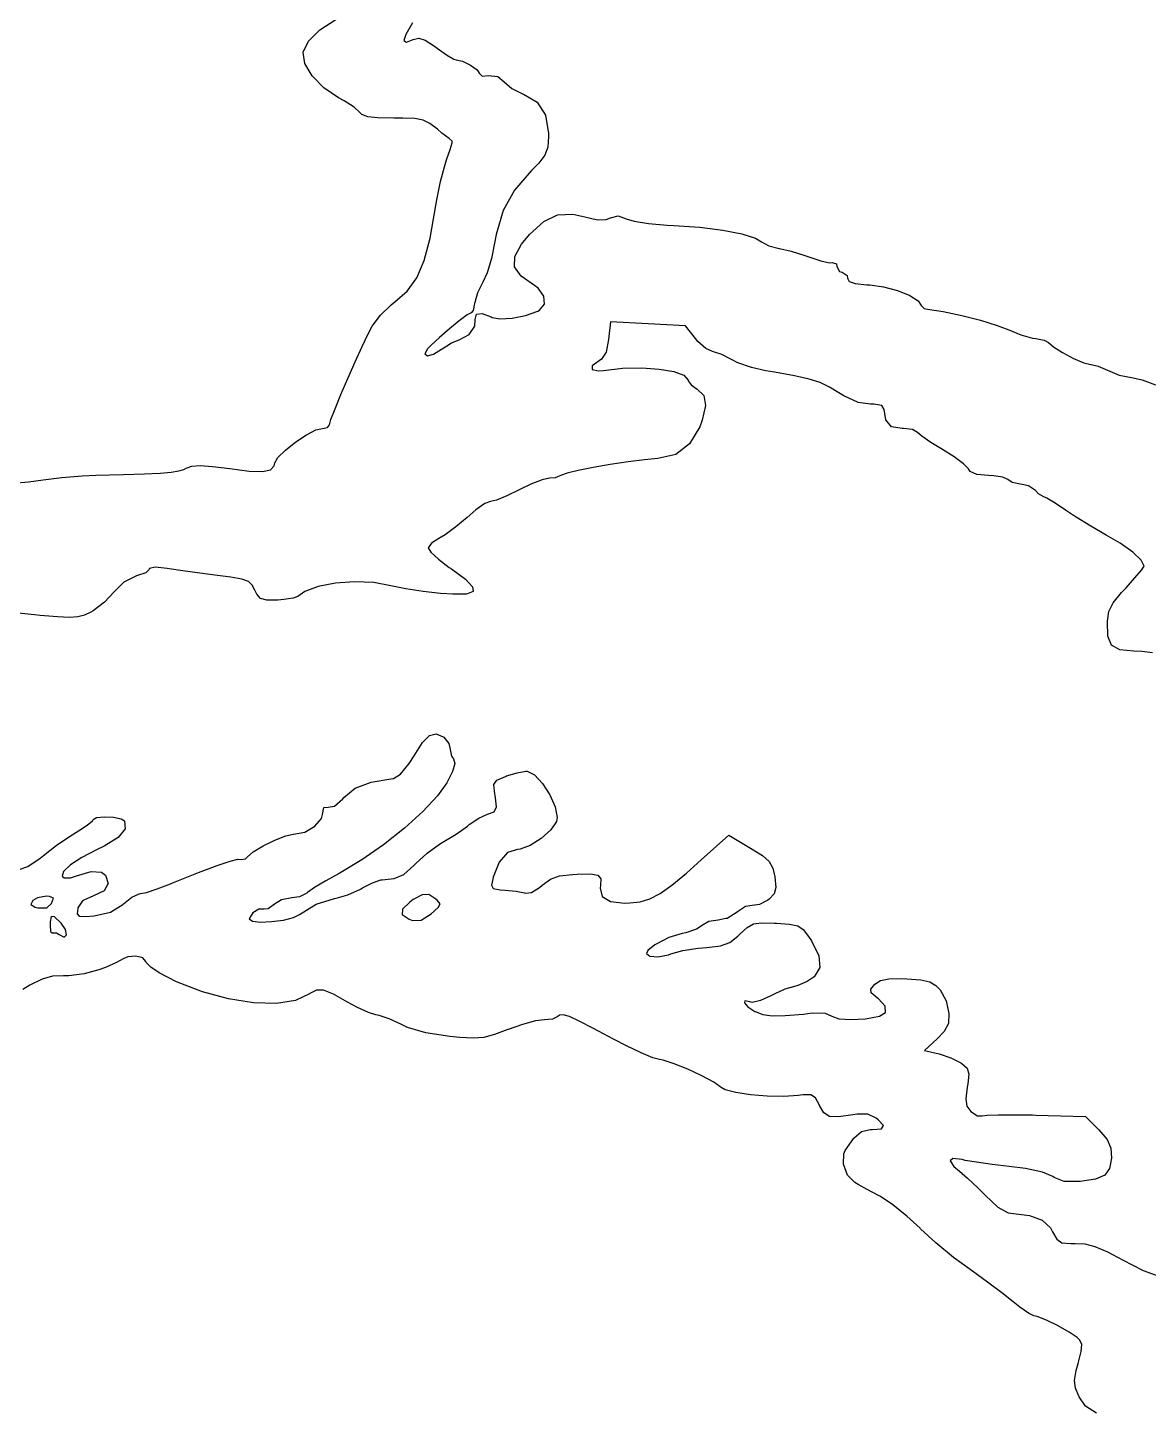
# Model space of a CAD drawing. Extents: x 1.01 to 6.21, y -5.65 to -1.16.
# Drawn here: x 1.07165 to 1.10154, y -4.85622 to -4.8193 of the extents above; entities that cross this region are included whole.
import ezdxf

# ---------------------------------------------------------------- set-up
doc = ezdxf.new("R2010")
doc.units = 0
doc.header["$MEASUREMENT"] = 0
doc.layers.add('BLACK', color=7, linetype='CONTINUOUS')

msp = doc.modelspace()

# ---------------------------------------------------------------- linework, layer by layer
at = {"layer": 'BLACK', "linetype": 'CONTINUOUS'}
for p, q in [((1.079435, -4.819362), (1.079864, -4.819087)), ((1.079133, -4.819661), (1.079435, -4.819362)), ((1.081735, -4.819484), (1.081683, -4.819648)), ((1.081907, -4.819177), (1.081735, -4.819484)), ((1.078992, -4.819953), (1.079133, -4.819661)), ((1.081683, -4.819648), (1.081751, -4.819686)), ((1.081751, -4.819686), (1.081927, -4.819622)), ((1.081927, -4.819622), (1.082082, -4.819581)), ((1.082082, -4.819581), (1.082253, -4.819632)), ((1.082253, -4.819632), (1.082497, -4.819794)), ((1.082497, -4.819794), (1.08257, -4.819849)), ((1.08257, -4.819849), (1.082822, -4.82003)), ((1.07899, -4.819964), (1.078992, -4.819953)), ((1.079037, -4.820259), (1.07899, -4.819964)), ((1.082822, -4.82003), (1.083013, -4.820143)), ((1.083013, -4.820143), (1.083078, -4.820164)), ((1.083078, -4.820164), (1.083247, -4.820195)), ((1.083247, -4.820195), (1.083459, -4.820299)), ((1.079234, -4.820587), (1.079037, -4.820259)), ((1.079546, -4.820905), (1.079234, -4.820587)), ((1.083459, -4.820299), (1.083633, -4.820427)), ((1.083633, -4.820427), (1.08369, -4.820519)), ((1.08369, -4.820519), (1.083768, -4.820593)), ((1.083768, -4.820593), (1.083936, -4.820583)), ((1.083936, -4.820583), (1.084189, -4.820603)), ((1.084189, -4.820603), (1.084353, -4.820747)), ((1.079941, -4.821171), (1.079546, -4.820905)), ((1.084353, -4.820747), (1.08456, -4.820923)), ((1.08456, -4.820923), (1.084845, -4.821067)), ((1.080091, -4.821255), (1.079941, -4.821171)), ((1.080351, -4.821427), (1.080091, -4.821255)), ((1.084845, -4.821067), (1.084876, -4.821078)), ((1.084876, -4.821078), (1.08524, -4.821289)), ((1.08524, -4.821289), (1.085461, -4.821638)), ((1.080504, -4.821563), (1.080351, -4.821427)), ((1.080559, -4.821617), (1.080504, -4.821563)), ((1.080715, -4.821678), (1.080559, -4.821617)), ((1.080985, -4.821708), (1.080715, -4.821678)), ((1.081413, -4.821715), (1.080985, -4.821708)), ((1.085461, -4.821638), (1.08554, -4.822128)), ((1.081649, -4.821715), (1.081413, -4.821715)), ((1.081975, -4.821727), (1.081649, -4.821715)), ((1.082196, -4.821771), (1.081975, -4.821727)), ((1.082376, -4.821861), (1.082196, -4.821771)), ((1.082576, -4.822013), (1.082376, -4.821861)), ((1.082697, -4.822113), (1.082576, -4.822013)), ((1.082885, -4.822264), (1.082697, -4.822113)), ((1.082969, -4.82233), (1.082885, -4.822264)), ((1.082913, -4.822552), (1.082966, -4.822371)), ((1.082966, -4.822371), (1.082969, -4.82233)), ((1.085539, -4.822209), (1.085518, -4.822493)), ((1.08554, -4.822128), (1.085539, -4.822209)), ((1.082819, -4.822827), (1.082913, -4.822552)), ((1.085444, -4.822704), (1.085281, -4.822918)), ((1.085518, -4.822493), (1.085444, -4.822704)), ((1.082662, -4.823411), (1.082761, -4.823012)), ((1.082761, -4.823012), (1.082819, -4.822827)), ((1.085088, -4.823114), (1.084633, -4.823634)), ((1.085281, -4.822918), (1.085088, -4.823114)), ((1.082561, -4.823898), (1.082662, -4.823411)), ((1.082473, -4.824403), (1.082561, -4.823898)), ((1.084633, -4.823634), (1.08433, -4.82418)), ((1.08433, -4.82418), (1.084142, -4.824822)), ((1.085783, -4.824297), (1.086191, -4.82428)), ((1.086191, -4.82428), (1.086504, -4.824347)), ((1.08238, -4.824922), (1.082473, -4.824403)), ((1.085036, -4.824823), (1.085415, -4.824473)), ((1.085415, -4.824473), (1.085783, -4.824297)), ((1.086504, -4.824347), (1.086848, -4.824426)), ((1.086848, -4.824426), (1.087075, -4.824423)), ((1.087075, -4.824423), (1.08719, -4.824378)), ((1.08719, -4.824378), (1.087399, -4.82432)), ((1.087399, -4.82432), (1.087611, -4.824401)), ((1.087611, -4.824401), (1.087827, -4.824469)), ((1.087827, -4.824469), (1.088205, -4.824527)), ((1.088205, -4.824527), (1.088705, -4.824569)), ((1.088705, -4.824569), (1.088885, -4.824578)), ((1.088885, -4.824578), (1.089575, -4.824626)), ((1.089575, -4.824626), (1.090189, -4.824704)), ((1.082225, -4.825518), (1.08238, -4.824922)), ((1.084142, -4.824822), (1.084101, -4.825054)), ((1.084823, -4.825079), (1.085036, -4.824823)), ((1.090189, -4.824704), (1.090696, -4.824804)), ((1.090696, -4.824804), (1.09106, -4.824921)), ((1.09106, -4.824921), (1.091222, -4.825017)), ((1.091222, -4.825017), (1.091415, -4.825121)), ((1.084101, -4.825054), (1.084016, -4.825465)), ((1.08464, -4.825408), (1.084823, -4.825079)), ((1.091415, -4.825121), (1.09169, -4.825194)), ((1.09169, -4.825194), (1.091705, -4.825196)), ((1.091705, -4.825196), (1.092012, -4.825265)), ((1.092012, -4.825265), (1.092378, -4.82538)), ((1.092378, -4.82538), (1.092508, -4.825429)), ((1.082028, -4.825975), (1.082225, -4.825518)), ((1.084016, -4.825465), (1.083901, -4.825843)), ((1.084634, -4.825683), (1.08464, -4.825408)), ((1.084807, -4.825932), (1.084634, -4.825683)), ((1.092508, -4.825429), (1.092803, -4.825528)), ((1.092803, -4.825528), (1.093035, -4.825573)), ((1.093035, -4.825573), (1.093105, -4.825568)), ((1.093105, -4.825568), (1.09322, -4.825604)), ((1.09322, -4.825604), (1.093233, -4.825671)), ((1.093233, -4.825671), (1.093306, -4.825805)), ((1.081771, -4.826331), (1.082028, -4.825975)), ((1.083786, -4.826095), (1.083645, -4.826377)), ((1.083901, -4.825843), (1.083786, -4.826095)), ((1.085164, -4.826183), (1.084807, -4.825932)), ((1.093306, -4.825805), (1.093375, -4.825825)), ((1.093375, -4.825825), (1.093504, -4.825912)), ((1.093504, -4.825912), (1.093517, -4.825983)), ((1.093517, -4.825983), (1.093559, -4.826072)), ((1.093559, -4.826072), (1.093719, -4.826127)), ((1.093719, -4.826127), (1.094034, -4.82616)), ((1.081439, -4.826621), (1.081771, -4.826331)), ((1.083645, -4.826377), (1.08357, -4.826639)), ((1.085264, -4.826256), (1.085164, -4.826183)), ((1.085416, -4.826467), (1.085264, -4.826256)), ((1.085431, -4.826684), (1.085416, -4.826467)), ((1.094034, -4.82616), (1.094113, -4.826164)), ((1.094113, -4.826164), (1.094479, -4.826215)), ((1.094479, -4.826215), (1.09485, -4.826316)), ((1.09485, -4.826316), (1.095175, -4.826448)), ((1.095175, -4.826448), (1.095402, -4.82659)), ((1.081053, -4.826977), (1.081344, -4.826695)), ((1.081344, -4.826695), (1.081439, -4.826621)), ((1.083531, -4.826851), (1.083478, -4.826909)), ((1.083568, -4.826666), (1.083531, -4.826851)), ((1.08357, -4.826639), (1.083568, -4.826666)), ((1.084927, -4.826981), (1.08525, -4.826867)), ((1.08525, -4.826867), (1.085297, -4.826843)), ((1.085297, -4.826843), (1.085431, -4.826684)), ((1.095402, -4.82659), (1.095482, -4.826717)), ((1.095482, -4.826717), (1.095561, -4.826791)), ((1.095561, -4.826791), (1.095652, -4.826812)), ((1.095652, -4.826812), (1.096069, -4.826876)), ((1.096069, -4.826876), (1.096564, -4.826982)), ((1.080835, -4.827267), (1.081053, -4.826977)), ((1.083156, -4.827123), (1.082895, -4.827336)), ((1.083367, -4.826968), (1.083156, -4.827123)), ((1.083478, -4.826909), (1.083367, -4.826968)), ((1.083576, -4.827271), (1.083585, -4.82709)), ((1.083585, -4.82709), (1.083615, -4.826951)), ((1.083615, -4.826951), (1.083771, -4.826925)), ((1.083771, -4.826925), (1.084012, -4.827017)), ((1.084012, -4.827017), (1.084038, -4.827032)), ((1.084038, -4.827032), (1.084248, -4.827075)), ((1.084248, -4.827075), (1.084569, -4.827054)), ((1.084569, -4.827054), (1.084927, -4.826981)), ((1.087197, -4.827154), (1.087142, -4.827626)), ((1.088196, -4.827206), (1.087197, -4.827154)), ((1.089195, -4.827258), (1.088196, -4.827206)), ((1.096564, -4.826982), (1.097066, -4.82711)), ((1.097066, -4.82711), (1.097507, -4.827245)), ((1.097507, -4.827245), (1.097815, -4.827366)), ((1.080568, -4.827805), (1.080729, -4.827469)), ((1.080729, -4.827469), (1.080835, -4.827267)), ((1.082629, -4.827567), (1.082407, -4.827775)), ((1.082895, -4.827336), (1.082629, -4.827567)), ((1.083153, -4.827631), (1.083424, -4.827491)), ((1.083424, -4.827491), (1.083576, -4.827271)), ((1.08946, -4.827598), (1.089195, -4.827258)), ((1.089526, -4.827676), (1.08946, -4.827598)), ((1.097815, -4.827366), (1.098141, -4.8275)), ((1.098141, -4.8275), (1.098446, -4.827585)), ((1.098446, -4.827585), (1.098542, -4.827598)), ((1.098542, -4.827598), (1.098765, -4.827638)), ((1.08038, -4.828217), (1.080568, -4.827805)), ((1.082314, -4.827874), (1.082242, -4.828009)), ((1.082407, -4.827775), (1.082314, -4.827874)), ((1.082469, -4.828014), (1.082686, -4.827883)), ((1.082686, -4.827883), (1.0827, -4.827872)), ((1.0827, -4.827872), (1.08295, -4.827715)), ((1.08295, -4.827715), (1.083153, -4.827631)), ((1.087074, -4.827962), (1.086957, -4.828147)), ((1.087142, -4.827626), (1.087074, -4.827962)), ((1.089737, -4.827866), (1.089526, -4.827676)), ((1.089914, -4.827947), (1.089737, -4.827866)), ((1.089939, -4.82795), (1.089914, -4.827947)), ((1.090163, -4.828022), (1.089939, -4.82795)), ((1.098765, -4.827638), (1.098877, -4.827704)), ((1.098877, -4.827704), (1.099006, -4.82782)), ((1.099006, -4.82782), (1.099253, -4.827973)), ((1.099253, -4.827973), (1.099547, -4.828126)), ((1.080185, -4.82866), (1.08038, -4.828217)), ((1.082242, -4.828009), (1.082307, -4.828056)), ((1.082307, -4.828056), (1.082469, -4.828014)), ((1.086887, -4.828192), (1.086702, -4.828321)), ((1.086702, -4.828321), (1.086702, -4.828422)), ((1.086957, -4.828147), (1.086887, -4.828192)), ((1.090425, -4.82816), (1.090163, -4.828022)), ((1.090594, -4.828246), (1.090425, -4.82816)), ((1.090952, -4.82837), (1.090594, -4.828246)), ((1.099547, -4.828126), (1.099821, -4.828244)), ((1.099821, -4.828244), (1.100004, -4.828291)), ((1.100004, -4.828291), (1.100013, -4.828291)), ((1.100013, -4.828291), (1.100206, -4.82833)), ((1.100206, -4.82833), (1.100451, -4.828443)), ((1.08, -4.829093), (1.080185, -4.82866)), ((1.086702, -4.828422), (1.086871, -4.82846)), ((1.086871, -4.82846), (1.087004, -4.828447)), ((1.087004, -4.828447), (1.087517, -4.82839)), ((1.087517, -4.82839), (1.088025, -4.828379)), ((1.088025, -4.828379), (1.088492, -4.82841)), ((1.088492, -4.82841), (1.088879, -4.828477)), ((1.088879, -4.828477), (1.08915, -4.828577)), ((1.08915, -4.828577), (1.089266, -4.828704)), ((1.089266, -4.828704), (1.089268, -4.828728)), ((1.091339, -4.828458), (1.090952, -4.82837)), ((1.091572, -4.828496), (1.091339, -4.828458)), ((1.092099, -4.828589), (1.091572, -4.828496)), ((1.092489, -4.828677), (1.092099, -4.828589)), ((1.092787, -4.828773), (1.092489, -4.828677)), ((1.100451, -4.828443), (1.100455, -4.828445)), ((1.100455, -4.828445), (1.100764, -4.828571)), ((1.100764, -4.828571), (1.101089, -4.828633)), ((1.101089, -4.828633), (1.10138, -4.828695)), ((1.10138, -4.828695), (1.101733, -4.828832)), ((1.079844, -4.829473), (1.08, -4.829093)), ((1.089268, -4.828728), (1.089343, -4.828836)), ((1.089343, -4.828836), (1.089507, -4.828945)), ((1.089507, -4.828945), (1.089687, -4.829117)), ((1.093038, -4.828891), (1.092787, -4.828773)), ((1.093288, -4.829043), (1.093038, -4.828891)), ((1.09342, -4.829127), (1.093288, -4.829043)), ((1.089731, -4.829387), (1.089639, -4.829777)), ((1.089687, -4.829117), (1.089731, -4.829387)), ((1.093796, -4.829305), (1.09342, -4.829127)), ((1.094132, -4.829352), (1.093796, -4.829305)), ((1.094221, -4.82935), (1.094132, -4.829352)), ((1.094431, -4.829385), (1.094221, -4.82935)), ((1.094495, -4.829489), (1.094431, -4.829385)), ((1.079693, -4.829902), (1.079736, -4.829757)), ((1.079736, -4.829757), (1.079844, -4.829473)), ((1.089639, -4.829777), (1.089573, -4.82995)), ((1.094536, -4.829769), (1.094495, -4.829489)), ((1.094689, -4.829951), (1.094536, -4.829769)), ((1.0788, -4.830356), (1.079087, -4.830165)), ((1.079087, -4.830165), (1.079333, -4.830035)), ((1.079333, -4.830035), (1.079463, -4.830003)), ((1.079463, -4.830003), (1.07964, -4.82997)), ((1.07964, -4.82997), (1.079693, -4.829902)), ((1.089573, -4.82995), (1.089303, -4.830405)), ((1.094977, -4.829998), (1.094689, -4.829951)), ((1.095007, -4.829998), (1.094977, -4.829998)), ((1.09525, -4.830027), (1.095007, -4.829998)), ((1.095384, -4.8301), (1.09525, -4.830027)), ((1.095384, -4.830101), (1.095384, -4.8301)), ((1.0955, -4.830205), (1.095384, -4.830101)), ((1.078322, -4.830768), (1.078527, -4.830571)), ((1.078527, -4.830571), (1.0788, -4.830356)), ((1.089303, -4.830405), (1.088932, -4.830687)), ((1.095739, -4.830369), (1.0955, -4.830205)), ((1.096051, -4.830557), (1.095739, -4.830369)), ((1.096362, -4.830752), (1.096051, -4.830557)), ((1.078224, -4.830989), (1.078239, -4.830909)), ((1.078239, -4.830909), (1.078322, -4.830768)), ((1.08766, -4.830888), (1.087187, -4.830959)), ((1.088099, -4.830832), (1.08766, -4.830888)), ((1.088458, -4.8308), (1.088099, -4.830832)), ((1.088932, -4.830687), (1.088458, -4.8308)), ((1.096612, -4.83094), (1.096362, -4.830752)), ((1.096739, -4.831076), (1.096612, -4.83094)), ((1.072059, -4.83137), (1.072555, -4.831308)), ((1.072555, -4.831308), (1.073103, -4.831262)), ((1.073103, -4.831262), (1.073467, -4.831245)), ((1.073467, -4.831245), (1.074202, -4.831227)), ((1.074202, -4.831227), (1.074763, -4.831209)), ((1.074763, -4.831209), (1.075177, -4.831188)), ((1.075177, -4.831188), (1.075472, -4.831163)), ((1.075472, -4.831163), (1.075674, -4.831131)), ((1.075674, -4.831131), (1.07581, -4.831091)), ((1.07581, -4.831091), (1.075877, -4.831058)), ((1.075877, -4.831058), (1.076028, -4.831001)), ((1.076028, -4.831001), (1.076248, -4.830984)), ((1.076248, -4.830984), (1.076578, -4.831008)), ((1.076578, -4.831008), (1.077034, -4.831068)), ((1.077034, -4.831068), (1.077556, -4.831133)), ((1.077556, -4.831133), (1.077911, -4.831143)), ((1.077911, -4.831143), (1.078124, -4.831096)), ((1.078124, -4.831096), (1.078224, -4.830989)), ((1.085889, -4.831243), (1.085713, -4.831314)), ((1.08589, -4.831243), (1.085889, -4.831243)), ((1.086033, -4.831188), (1.08589, -4.831243)), ((1.086328, -4.831117), (1.086033, -4.831188)), ((1.086728, -4.831038), (1.086328, -4.831117)), ((1.087187, -4.830959), (1.086728, -4.831038)), ((1.096788, -4.831145), (1.096739, -4.831076)), ((1.096961, -4.831228), (1.096788, -4.831145)), ((1.097278, -4.831252), (1.096961, -4.831228)), ((1.097409, -4.831256), (1.097278, -4.831252)), ((1.097662, -4.831295), (1.097409, -4.831256)), ((1.097789, -4.83136), (1.097662, -4.831295)), ((1.071267, -4.831455), (1.07167, -4.831421)), ((1.07167, -4.831421), (1.072059, -4.83137)), ((1.084753, -4.831632), (1.084425, -4.831793)), ((1.085069, -4.831479), (1.084753, -4.831632)), ((1.085372, -4.831364), (1.085069, -4.831479)), ((1.085569, -4.831324), (1.085372, -4.831364)), ((1.085713, -4.831314), (1.085569, -4.831324)), ((1.097904, -4.831436), (1.097789, -4.83136)), ((1.09813, -4.831482), (1.097904, -4.831436)), ((1.098346, -4.831531), (1.09813, -4.831482)), ((1.098527, -4.831653), (1.098346, -4.831531)), ((1.098606, -4.831738), (1.098527, -4.831653)), ((1.083841, -4.832002), (1.083603, -4.832167)), ((1.083994, -4.831943), (1.083841, -4.832002)), ((1.08415, -4.831905), (1.083994, -4.831943)), ((1.084425, -4.831793), (1.08415, -4.831905)), ((1.098736, -4.831814), (1.098606, -4.831738)), ((1.098833, -4.831855), (1.098736, -4.831814)), ((1.099052, -4.831986), (1.098833, -4.831855)), ((1.099331, -4.832175), (1.099052, -4.831986)), ((1.083365, -4.832368), (1.083068, -4.832622)), ((1.083603, -4.832167), (1.083365, -4.832368)), ((1.099572, -4.832338), (1.099331, -4.832175)), ((1.100005, -4.832607), (1.099572, -4.832338)), ((1.083068, -4.832622), (1.082782, -4.832833)), ((1.100418, -4.832842), (1.100005, -4.832607)), ((1.082414, -4.833059), (1.082328, -4.833184)), ((1.082614, -4.832932), (1.082414, -4.833059)), ((1.082782, -4.832833), (1.082614, -4.832932)), ((1.100789, -4.833058), (1.100418, -4.832842)), ((1.101123, -4.833298), (1.100789, -4.833058)), ((1.082328, -4.833184), (1.082328, -4.833185)), ((1.082328, -4.833185), (1.082403, -4.833297)), ((1.082403, -4.833297), (1.082605, -4.833481)), ((1.082605, -4.833481), (1.082893, -4.833702)), ((1.101348, -4.83351), (1.101123, -4.833298)), ((1.101426, -4.833667), (1.101348, -4.83351)), ((1.074794, -4.833846), (1.074579, -4.833923)), ((1.074885, -4.833756), (1.074794, -4.833846)), ((1.074895, -4.833732), (1.074885, -4.833756)), ((1.075046, -4.833697), (1.074895, -4.833732)), ((1.075362, -4.83373), (1.075046, -4.833697)), ((1.075423, -4.83374), (1.075362, -4.83373)), ((1.075783, -4.833794), (1.075423, -4.83374)), ((1.076239, -4.833858), (1.075783, -4.833794)), ((1.076706, -4.833919), (1.076239, -4.833858)), ((1.082893, -4.833702), (1.082947, -4.83374)), ((1.082947, -4.83374), (1.083321, -4.83402)), ((1.101184, -4.833983), (1.101356, -4.833776)), ((1.101356, -4.833776), (1.101426, -4.833668)), ((1.101426, -4.833668), (1.101426, -4.833667)), ((1.074207, -4.834094), (1.073952, -4.834353)), ((1.074551, -4.833929), (1.074207, -4.834094)), ((1.074579, -4.833923), (1.074551, -4.833929)), ((1.077069, -4.833967), (1.076706, -4.833919)), ((1.077359, -4.834019), (1.077069, -4.833967)), ((1.077532, -4.834083), (1.077359, -4.834019)), ((1.077634, -4.834175), (1.077532, -4.834083)), ((1.077708, -4.834314), (1.077634, -4.834175)), ((1.079395, -4.834212), (1.079035, -4.834343)), ((1.079857, -4.834125), (1.079395, -4.834212)), ((1.080368, -4.834088), (1.079857, -4.834125)), ((1.080878, -4.834108), (1.080368, -4.834088)), ((1.081333, -4.834191), (1.080878, -4.834108)), ((1.081374, -4.834203), (1.081333, -4.834191)), ((1.081735, -4.834278), (1.081374, -4.834203)), ((1.083321, -4.83402), (1.083515, -4.834221)), ((1.083515, -4.834221), (1.083526, -4.83435)), ((1.100827, -4.834371), (1.100945, -4.834244)), ((1.100945, -4.834244), (1.101184, -4.833983)), ((1.073693, -4.834629), (1.073394, -4.834861)), ((1.073952, -4.834353), (1.073693, -4.834629)), ((1.077757, -4.834414), (1.077708, -4.834314)), ((1.077858, -4.834536), (1.077757, -4.834414)), ((1.078023, -4.834579), (1.077858, -4.834536)), ((1.078318, -4.834573), (1.078023, -4.834579)), ((1.078476, -4.83456), (1.078318, -4.834573)), ((1.078729, -4.834523), (1.078476, -4.83456)), ((1.078853, -4.83448), (1.078729, -4.834523)), ((1.079035, -4.834343), (1.078853, -4.83448)), ((1.082192, -4.834348), (1.081735, -4.834278)), ((1.082659, -4.834399), (1.082192, -4.834348)), ((1.082985, -4.834421), (1.082659, -4.834399)), ((1.08335, -4.834414), (1.082985, -4.834421)), ((1.083526, -4.83435), (1.08335, -4.834414)), ((1.100604, -4.834649), (1.100827, -4.834371)), ((1.071826, -4.834968), (1.071227, -4.834907)), ((1.071977, -4.834983), (1.071826, -4.834968)), ((1.07244, -4.835025), (1.071977, -4.834983)), ((1.073162, -4.834979), (1.072987, -4.835025)), ((1.073331, -4.834898), (1.073162, -4.834979)), ((1.073394, -4.834861), (1.073331, -4.834898)), ((1.100448, -4.835134), (1.100489, -4.834883)), ((1.100489, -4.834883), (1.100604, -4.834649)), ((1.072761, -4.83504), (1.07244, -4.835025)), ((1.072987, -4.835025), (1.072761, -4.83504)), ((1.100447, -4.835146), (1.100448, -4.835134)), ((1.100458, -4.835542), (1.100447, -4.835146)), ((1.100559, -4.835782), (1.100458, -4.835542)), ((1.100782, -4.835901), (1.100559, -4.835782)), ((1.101157, -4.835935), (1.100782, -4.835901)), ((1.101365, -4.835944), (1.101157, -4.835935)), ((1.101654, -4.835983), (1.101365, -4.835944)), ((1.08218, -4.838376), (1.082366, -4.838186)), ((1.082366, -4.838186), (1.08254, -4.838141)), ((1.08254, -4.838141), (1.082733, -4.838223)), ((1.082733, -4.838223), (1.082743, -4.83823)), ((1.082743, -4.83823), (1.08288, -4.838402)), ((1.081951, -4.838732), (1.08218, -4.838376)), ((1.08288, -4.838402), (1.082903, -4.838517)), ((1.082903, -4.838517), (1.082953, -4.838737)), ((1.081592, -4.839224), (1.081823, -4.838937)), ((1.081823, -4.838937), (1.081951, -4.838732)), ((1.082953, -4.838737), (1.083002, -4.838812)), ((1.08304, -4.838935), (1.08298, -4.839146)), ((1.083002, -4.838812), (1.08304, -4.838935)), ((1.080382, -4.839595), (1.080806, -4.839429)), ((1.080806, -4.839429), (1.081388, -4.839334)), ((1.081388, -4.839334), (1.081408, -4.839332)), ((1.081408, -4.839332), (1.081592, -4.839224)), ((1.08298, -4.839146), (1.08283, -4.839449)), ((1.084081, -4.839493), (1.084163, -4.839379)), ((1.084163, -4.839379), (1.084389, -4.839278)), ((1.084389, -4.839278), (1.084419, -4.839268)), ((1.084419, -4.839268), (1.084705, -4.839182)), ((1.084705, -4.839182), (1.084935, -4.839141)), ((1.084935, -4.839141), (1.084968, -4.839141)), ((1.084968, -4.839141), (1.085165, -4.839237)), ((1.085165, -4.839237), (1.085379, -4.839467)), ((1.08008, -4.839844), (1.080382, -4.839595)), ((1.08283, -4.839449), (1.082578, -4.839802)), ((1.084096, -4.839676), (1.084081, -4.839493)), ((1.084129, -4.839847), (1.084096, -4.839676)), ((1.085379, -4.839467), (1.085574, -4.839773)), ((1.085574, -4.839773), (1.085717, -4.840094)), ((1.079506, -4.840293), (1.079548, -4.84011)), ((1.079548, -4.84011), (1.079659, -4.840098)), ((1.079659, -4.840098), (1.079664, -4.8401)), ((1.079664, -4.8401), (1.079829, -4.84007)), ((1.079829, -4.84007), (1.080049, -4.839881)), ((1.080049, -4.839881), (1.08008, -4.839844)), ((1.082578, -4.839802), (1.082187, -4.840217)), ((1.084089, -4.840223), (1.084149, -4.840094)), ((1.084149, -4.840094), (1.084129, -4.839847)), ((1.085717, -4.840094), (1.085773, -4.840373)), ((1.073235, -4.840584), (1.073374, -4.840461)), ((1.073374, -4.840461), (1.07339, -4.840428)), ((1.07339, -4.840428), (1.073479, -4.840376)), ((1.073479, -4.840376), (1.073686, -4.840358)), ((1.073686, -4.840358), (1.073933, -4.84037)), ((1.073933, -4.84037), (1.074141, -4.840411)), ((1.074141, -4.840411), (1.074229, -4.840463)), ((1.074229, -4.840463), (1.074243, -4.840678)), ((1.079309, -4.840611), (1.07948, -4.840399)), ((1.07948, -4.840399), (1.079506, -4.840293)), ((1.082187, -4.840217), (1.081696, -4.84066)), ((1.083421, -4.840567), (1.083677, -4.840392)), ((1.083677, -4.840392), (1.083916, -4.840286)), ((1.083916, -4.840286), (1.083937, -4.840281)), ((1.083937, -4.840281), (1.084089, -4.840223)), ((1.085756, -4.840479), (1.085604, -4.840701)), ((1.085773, -4.840373), (1.085756, -4.840479)), ((1.072409, -4.841125), (1.072757, -4.840881)), ((1.072757, -4.840881), (1.072999, -4.840732)), ((1.072999, -4.840732), (1.073235, -4.840584)), ((1.074061, -4.840906), (1.073688, -4.841144)), ((1.074243, -4.840678), (1.074061, -4.840906)), ((1.078241, -4.840981), (1.078532, -4.840862)), ((1.078532, -4.840862), (1.07873, -4.840817)), ((1.07873, -4.840817), (1.078736, -4.840817)), ((1.078736, -4.840817), (1.079039, -4.840765)), ((1.079039, -4.840765), (1.079309, -4.840611)), ((1.081696, -4.84066), (1.081141, -4.841101)), ((1.082749, -4.841014), (1.083073, -4.840819)), ((1.083073, -4.840819), (1.083377, -4.840603)), ((1.083377, -4.840603), (1.083421, -4.840567)), ((1.085604, -4.840701), (1.085344, -4.840933)), ((1.089614, -4.841508), (1.090352, -4.840843)), ((1.090352, -4.840843), (1.09093, -4.84119)), ((1.072065, -4.84139), (1.072409, -4.841125)), ((1.073485, -4.841242), (1.073087, -4.841443)), ((1.073688, -4.841144), (1.073485, -4.841242)), ((1.077661, -4.841294), (1.077927, -4.841136)), ((1.077927, -4.841136), (1.078241, -4.840981)), ((1.081141, -4.841101), (1.080563, -4.841507)), ((1.0823, -4.84133), (1.082627, -4.841087)), ((1.082627, -4.841087), (1.082749, -4.841014)), ((1.084712, -4.84123), (1.084449, -4.841311)), ((1.084781, -4.841225), (1.084712, -4.84123)), ((1.085047, -4.841124), (1.084781, -4.841225)), ((1.085344, -4.840933), (1.085047, -4.841124)), ((1.09093, -4.84119), (1.091245, -4.84139)), ((1.071647, -4.841686), (1.071978, -4.841459)), ((1.071978, -4.841459), (1.072065, -4.84139)), ((1.072784, -4.841641), (1.072602, -4.841814)), ((1.073087, -4.841443), (1.072784, -4.841641)), ((1.076696, -4.841655), (1.077043, -4.841539)), ((1.077043, -4.841539), (1.077255, -4.841489)), ((1.077255, -4.841489), (1.077344, -4.841498)), ((1.077344, -4.841498), (1.077459, -4.841478)), ((1.077459, -4.841478), (1.077513, -4.841421)), ((1.077513, -4.841421), (1.077661, -4.841294)), ((1.080563, -4.841507), (1.079997, -4.841846)), ((1.081946, -4.84166), (1.082001, -4.841604)), ((1.082001, -4.841604), (1.0823, -4.84133)), ((1.084226, -4.841566), (1.084065, -4.841968)), ((1.084449, -4.841311), (1.084226, -4.841566)), ((1.089221, -4.841857), (1.089614, -4.841508)), ((1.091245, -4.84139), (1.091427, -4.841551)), ((1.091427, -4.841551), (1.091522, -4.841727)), ((1.071418, -4.84176), (1.071647, -4.841686)), ((1.072602, -4.841814), (1.072564, -4.841941)), ((1.072564, -4.841941), (1.072616, -4.841984)), ((1.072616, -4.841984), (1.072787, -4.841983)), ((1.072787, -4.841983), (1.072945, -4.841935)), ((1.072945, -4.841935), (1.073335, -4.841818)), ((1.073335, -4.841818), (1.073611, -4.841834)), ((1.073611, -4.841834), (1.073718, -4.841911)), ((1.073718, -4.841911), (1.073792, -4.842136)), ((1.075538, -4.842112), (1.0762, -4.841844)), ((1.0762, -4.841844), (1.076696, -4.841655)), ((1.079954, -4.841868), (1.079596, -4.842066)), ((1.079997, -4.841846), (1.079954, -4.841868)), ((1.081106, -4.842035), (1.081423, -4.842007)), ((1.081423, -4.842007), (1.081677, -4.841895)), ((1.081677, -4.841895), (1.081946, -4.84166)), ((1.084063, -4.841978), (1.084021, -4.842179)), ((1.084065, -4.841968), (1.084063, -4.841978)), ((1.085591, -4.84202), (1.085834, -4.841932)), ((1.085834, -4.841932), (1.086177, -4.841893)), ((1.086177, -4.841893), (1.086306, -4.841887)), ((1.086306, -4.841887), (1.086662, -4.841883)), ((1.086662, -4.841883), (1.086857, -4.841916)), ((1.086857, -4.841916), (1.086933, -4.842012)), ((1.086933, -4.842012), (1.08693, -4.842192)), ((1.088828, -4.842184), (1.089221, -4.841857)), ((1.091522, -4.841727), (1.091573, -4.841963)), ((1.091573, -4.841963), (1.091602, -4.842245)), ((1.073683, -4.842331), (1.073404, -4.84247)), ((1.073792, -4.842136), (1.073683, -4.842331)), ((1.074651, -4.842405), (1.074812, -4.842373)), ((1.074812, -4.842373), (1.0751, -4.842279)), ((1.0751, -4.842279), (1.075459, -4.842144)), ((1.075459, -4.842144), (1.075538, -4.842112)), ((1.079113, -4.842373), (1.079088, -4.842396)), ((1.079298, -4.842244), (1.079113, -4.842373)), ((1.079596, -4.842066), (1.079298, -4.842244)), ((1.080188, -4.842441), (1.080522, -4.842288)), ((1.080522, -4.842288), (1.080579, -4.842255)), ((1.080579, -4.842255), (1.080845, -4.842116)), ((1.080845, -4.842116), (1.081062, -4.84204)), ((1.081062, -4.84204), (1.081106, -4.842035)), ((1.084021, -4.842179), (1.084067, -4.842273)), ((1.084067, -4.842273), (1.084246, -4.842306)), ((1.084246, -4.842306), (1.084386, -4.842315)), ((1.084386, -4.842315), (1.084679, -4.842343)), ((1.084679, -4.842343), (1.084898, -4.842386)), ((1.084928, -4.842398), (1.085084, -4.842375)), ((1.085084, -4.842375), (1.085303, -4.842242)), ((1.085303, -4.842242), (1.085373, -4.842184)), ((1.085373, -4.842184), (1.085591, -4.84202)), ((1.08693, -4.842192), (1.086921, -4.842257)), ((1.086921, -4.842257), (1.08697, -4.842482)), ((1.088514, -4.842406), (1.088828, -4.842184)), ((1.091602, -4.842245), (1.09156, -4.842415)), ((1.071785, -4.842594), (1.071732, -4.8427)), ((1.071732, -4.8427), (1.071847, -4.842769)), ((1.071909, -4.842516), (1.071785, -4.842594)), ((1.072147, -4.842474), (1.071909, -4.842516)), ((1.072228, -4.842481), (1.072147, -4.842474)), ((1.072155, -4.842785), (1.072278, -4.842668)), ((1.07233, -4.842532), (1.072228, -4.842481)), ((1.072278, -4.842668), (1.07233, -4.842532)), ((1.073106, -4.842598), (1.072985, -4.842788)), ((1.073157, -4.842575), (1.073106, -4.842598)), ((1.073383, -4.842476), (1.073157, -4.842575)), ((1.073404, -4.84247), (1.073383, -4.842476)), ((1.073851, -4.842905), (1.074181, -4.842697)), ((1.074181, -4.842697), (1.074204, -4.842675)), ((1.074204, -4.842675), (1.074427, -4.8425)), ((1.074427, -4.8425), (1.074616, -4.842409)), ((1.074616, -4.842409), (1.074651, -4.842405)), ((1.07823, -4.842691), (1.078062, -4.84281)), ((1.078414, -4.842574), (1.07823, -4.842691)), ((1.078691, -4.842517), (1.078414, -4.842574)), ((1.0789, -4.842493), (1.078691, -4.842517)), ((1.078893, -4.842968), (1.079344, -4.842688)), ((1.079088, -4.842396), (1.0789, -4.842493)), ((1.079344, -4.842688), (1.079828, -4.84254)), ((1.079828, -4.84254), (1.079878, -4.842531)), ((1.079878, -4.842531), (1.080188, -4.842441)), ((1.081838, -4.842632), (1.08164, -4.84282)), ((1.081932, -4.842566), (1.081838, -4.842632)), ((1.082167, -4.842435), (1.081932, -4.842566)), ((1.082346, -4.842433), (1.082167, -4.842435)), ((1.082536, -4.842552), (1.082346, -4.842433)), ((1.082571, -4.842581), (1.082536, -4.842552)), ((1.082645, -4.842676), (1.082571, -4.842581)), ((1.082598, -4.842778), (1.082645, -4.842676)), ((1.084898, -4.842386), (1.084928, -4.842398)), ((1.08697, -4.842482), (1.087191, -4.842619)), ((1.087191, -4.842619), (1.087574, -4.842661)), ((1.087574, -4.842661), (1.087706, -4.842656)), ((1.087706, -4.842656), (1.087987, -4.842622)), ((1.087987, -4.842622), (1.088245, -4.842546)), ((1.088245, -4.842546), (1.088514, -4.842406)), ((1.090795, -4.842752), (1.090583, -4.842892)), ((1.090976, -4.842721), (1.090795, -4.842752)), ((1.091164, -4.842699), (1.090976, -4.842721)), ((1.091391, -4.842579), (1.091164, -4.842699)), ((1.091422, -4.842556), (1.091391, -4.842579)), ((1.09156, -4.842415), (1.091422, -4.842556)), ((1.071847, -4.842769), (1.071916, -4.842787)), ((1.071916, -4.842787), (1.072155, -4.842785)), ((1.072275, -4.843013), (1.072246, -4.843157)), ((1.072357, -4.843027), (1.072275, -4.843013)), ((1.072538, -4.843191), (1.072357, -4.843027)), ((1.072981, -4.842806), (1.072966, -4.842945)), ((1.072966, -4.842945), (1.073023, -4.843008)), ((1.072985, -4.842788), (1.072981, -4.842806)), ((1.073023, -4.843008), (1.073199, -4.843016)), ((1.073199, -4.843016), (1.073422, -4.842998)), ((1.073422, -4.842998), (1.073851, -4.842905)), ((1.077559, -4.843063), (1.077557, -4.843076)), ((1.077557, -4.843076), (1.07764, -4.843141)), ((1.07765, -4.842923), (1.077559, -4.843063)), ((1.077813, -4.842821), (1.07765, -4.842923)), ((1.077954, -4.842818), (1.077813, -4.842821)), ((1.078062, -4.84281), (1.077954, -4.842818)), ((1.078154, -4.843154), (1.078467, -4.843112)), ((1.078467, -4.843112), (1.078739, -4.843043)), ((1.078739, -4.843043), (1.078893, -4.842968)), ((1.08164, -4.84282), (1.081634, -4.842965)), ((1.081634, -4.842965), (1.081823, -4.84309)), ((1.081823, -4.84309), (1.081912, -4.843124)), ((1.081912, -4.843124), (1.082146, -4.843113)), ((1.082146, -4.843113), (1.082411, -4.842945)), ((1.082411, -4.842945), (1.082598, -4.842778)), ((1.090067, -4.843113), (1.089815, -4.843153)), ((1.090266, -4.843075), (1.090067, -4.843113)), ((1.090307, -4.843067), (1.090266, -4.843075)), ((1.090574, -4.8429), (1.090307, -4.843067)), ((1.090583, -4.842892), (1.090574, -4.8429)), ((1.072246, -4.843157), (1.072241, -4.843247)), ((1.072241, -4.843247), (1.072252, -4.84342)), ((1.072252, -4.84342), (1.072296, -4.843451)), ((1.072296, -4.843451), (1.072417, -4.843453)), ((1.072417, -4.843453), (1.072485, -4.843499)), ((1.07254, -4.843193), (1.072538, -4.843191)), ((1.072657, -4.84336), (1.07254, -4.843193)), ((1.07268, -4.843504), (1.072657, -4.84336)), ((1.07764, -4.843141), (1.077859, -4.843166)), ((1.077859, -4.843166), (1.078154, -4.843154)), ((1.089106, -4.843473), (1.088753, -4.843582)), ((1.089201, -4.843451), (1.089106, -4.843473)), ((1.089484, -4.843354), (1.089201, -4.843451)), ((1.089663, -4.843244), (1.089484, -4.843354)), ((1.089815, -4.843153), (1.089663, -4.843244)), ((1.090589, -4.843544), (1.090651, -4.843483)), ((1.090651, -4.843483), (1.090836, -4.843308)), ((1.090836, -4.843308), (1.091004, -4.843215)), ((1.091004, -4.843215), (1.091225, -4.843183)), ((1.091225, -4.843183), (1.091567, -4.843192)), ((1.091567, -4.843192), (1.091617, -4.843194)), ((1.091617, -4.843194), (1.091969, -4.843218)), ((1.091969, -4.843218), (1.092187, -4.843264)), ((1.092187, -4.843264), (1.092335, -4.843364)), ((1.092335, -4.843364), (1.092477, -4.843553)), ((1.072485, -4.843499), (1.072619, -4.843569)), ((1.072619, -4.843569), (1.07268, -4.843504)), ((1.088378, -4.843775), (1.08819, -4.843923)), ((1.088427, -4.843743), (1.088378, -4.843775)), ((1.088753, -4.843582), (1.088427, -4.843743)), ((1.089126, -4.843928), (1.089531, -4.843862)), ((1.089531, -4.843862), (1.089759, -4.84384)), ((1.089759, -4.84384), (1.090123, -4.8438)), ((1.090123, -4.8438), (1.090372, -4.843713)), ((1.090372, -4.843713), (1.090589, -4.843544)), ((1.092477, -4.843553), (1.092551, -4.843665)), ((1.092551, -4.843665), (1.092752, -4.844065)), ((1.074197, -4.844147), (1.074015, -4.844247)), ((1.074313, -4.844095), (1.074197, -4.844147)), ((1.074528, -4.844079), (1.074313, -4.844095)), ((1.074716, -4.844124), (1.074528, -4.844079)), ((1.074794, -4.84422), (1.074716, -4.844124)), ((1.074803, -4.844248), (1.074794, -4.84422)), ((1.08819, -4.843923), (1.088152, -4.844008)), ((1.088152, -4.844008), (1.088246, -4.844073)), ((1.088246, -4.844073), (1.08825, -4.844074)), ((1.08825, -4.844074), (1.088456, -4.844093)), ((1.088456, -4.844093), (1.088741, -4.844036)), ((1.088741, -4.844036), (1.088804, -4.844015)), ((1.088804, -4.844015), (1.089126, -4.843928)), ((1.092752, -4.844065), (1.092777, -4.844382)), ((1.072745, -4.8446), (1.072599, -4.844601)), ((1.073155, -4.844548), (1.072745, -4.8446)), ((1.073547, -4.844443), (1.073155, -4.844548)), ((1.073725, -4.844374), (1.073547, -4.844443)), ((1.074015, -4.844247), (1.073725, -4.844374)), ((1.074929, -4.84437), (1.074803, -4.844248)), ((1.075153, -4.844519), (1.074929, -4.84437)), ((1.075619, -4.844756), (1.075153, -4.844519)), ((1.092671, -4.844552), (1.092624, -4.844628)), ((1.092777, -4.844382), (1.092671, -4.844552)), ((1.071703, -4.844851), (1.071512, -4.844964)), ((1.072034, -4.844685), (1.071703, -4.844851)), ((1.072309, -4.84461), (1.072034, -4.844685)), ((1.072599, -4.844601), (1.072309, -4.84461)), ((1.076305, -4.845024), (1.075619, -4.844756)), ((1.091845, -4.844956), (1.09179, -4.844982)), ((1.092004, -4.84491), (1.091845, -4.844956)), ((1.092013, -4.844909), (1.092004, -4.84491)), ((1.092194, -4.844859), (1.092013, -4.844909)), ((1.09244, -4.84475), (1.092194, -4.844859)), ((1.092624, -4.844628), (1.09244, -4.84475)), ((1.094134, -4.844954), (1.094246, -4.844826)), ((1.094147, -4.845055), (1.094134, -4.844954)), ((1.094246, -4.844826), (1.094396, -4.844724)), ((1.094396, -4.844724), (1.094616, -4.844676)), ((1.094616, -4.844676), (1.094962, -4.844672)), ((1.094962, -4.844672), (1.095095, -4.844678)), ((1.095095, -4.844678), (1.095471, -4.844708)), ((1.095471, -4.844708), (1.095709, -4.844761)), ((1.095709, -4.844761), (1.095873, -4.84486)), ((1.095873, -4.84486), (1.095983, -4.844975)), ((1.077002, -4.845214), (1.076305, -4.845024)), ((1.077671, -4.845319), (1.077002, -4.845214)), ((1.078279, -4.845335), (1.077671, -4.845319)), ((1.078788, -4.845258), (1.078279, -4.845335)), ((1.079162, -4.845081), (1.078788, -4.845258)), ((1.079175, -4.845072), (1.079162, -4.845081)), ((1.079346, -4.844983), (1.079175, -4.845072)), ((1.07954, -4.844984), (1.079346, -4.844983)), ((1.079802, -4.845086), (1.07954, -4.844984)), ((1.080179, -4.845299), (1.079802, -4.845086)), ((1.080448, -4.845449), (1.080179, -4.845299)), ((1.090774, -4.845264), (1.090763, -4.845321)), ((1.090763, -4.845321), (1.09086, -4.845429)), ((1.090914, -4.845298), (1.090774, -4.845264)), ((1.090975, -4.845308), (1.090914, -4.845298)), ((1.091197, -4.845261), (1.090975, -4.845308)), ((1.091471, -4.845138), (1.091197, -4.845261)), ((1.091592, -4.845073), (1.091471, -4.845138)), ((1.09179, -4.844982), (1.091592, -4.845073)), ((1.094311, -4.845192), (1.094147, -4.845055)), ((1.09434, -4.845214), (1.094311, -4.845192)), ((1.094518, -4.845412), (1.09434, -4.845214)), ((1.095983, -4.844975), (1.096145, -4.845268)), ((1.096145, -4.845268), (1.096222, -4.845604)), ((1.080739, -4.845583), (1.080448, -4.845449)), ((1.080931, -4.845638), (1.080739, -4.845583)), ((1.081026, -4.845656), (1.080931, -4.845638)), ((1.08129, -4.845748), (1.081026, -4.845656)), ((1.085784, -4.845688), (1.085643, -4.845757)), ((1.085834, -4.845646), (1.085784, -4.845688)), ((1.085933, -4.845639), (1.085834, -4.845646)), ((1.086099, -4.845689), (1.085933, -4.845639)), ((1.086361, -4.845807), (1.086099, -4.845689)), ((1.09086, -4.845429), (1.091043, -4.84555)), ((1.091043, -4.84555), (1.091049, -4.845553)), ((1.091049, -4.845553), (1.091253, -4.84563)), ((1.091253, -4.84563), (1.091507, -4.845666)), ((1.091507, -4.845666), (1.091854, -4.845662)), ((1.091854, -4.845662), (1.092337, -4.845619)), ((1.092337, -4.845619), (1.092573, -4.845591)), ((1.092573, -4.845591), (1.092915, -4.845596)), ((1.092915, -4.845596), (1.093093, -4.845675)), ((1.093093, -4.845675), (1.093281, -4.845745)), ((1.093992, -4.845744), (1.094369, -4.845679)), ((1.094369, -4.845679), (1.094529, -4.845578)), ((1.094529, -4.845578), (1.094518, -4.845412)), ((1.096222, -4.845604), (1.096205, -4.845872)), ((1.081596, -4.845891), (1.08129, -4.845748)), ((1.081777, -4.845976), (1.081596, -4.845891)), ((1.082268, -4.846124), (1.081777, -4.845976)), ((1.084453, -4.846035), (1.084096, -4.84617)), ((1.084467, -4.846029), (1.084453, -4.846035)), ((1.084849, -4.845895), (1.084467, -4.846029)), ((1.085193, -4.845803), (1.084849, -4.845895)), ((1.085428, -4.845774), (1.085193, -4.845803)), ((1.085643, -4.845757), (1.085428, -4.845774)), ((1.086743, -4.846002), (1.086361, -4.845807)), ((1.087274, -4.846286), (1.086743, -4.846002)), ((1.093281, -4.845745), (1.093601, -4.845768)), ((1.093601, -4.845768), (1.093992, -4.845744)), ((1.096205, -4.845872), (1.096094, -4.846087)), ((1.082909, -4.846222), (1.082268, -4.846124)), ((1.083174, -4.846248), (1.082909, -4.846222)), ((1.083533, -4.846267), (1.083174, -4.846248)), ((1.083815, -4.846244), (1.083533, -4.846267)), ((1.084096, -4.84617), (1.083815, -4.846244)), ((1.087624, -4.846469), (1.087274, -4.846286)), ((1.095906, -4.846282), (1.095572, -4.846592)), ((1.096094, -4.846087), (1.095906, -4.846282)), ((1.088015, -4.846656), (1.087624, -4.846469)), ((1.088323, -4.846785), (1.088015, -4.846656)), ((1.088504, -4.846837), (1.088323, -4.846785)), ((1.095572, -4.846592), (1.095956, -4.846684)), ((1.095956, -4.846684), (1.096272, -4.846789)), ((1.096272, -4.846789), (1.096541, -4.846924)), ((1.088599, -4.846852), (1.088504, -4.846837)), ((1.088889, -4.846944), (1.088599, -4.846852)), ((1.089253, -4.847092), (1.088889, -4.846944)), ((1.089627, -4.847268), (1.089253, -4.847092)), ((1.096541, -4.846924), (1.096566, -4.846942)), ((1.096566, -4.846942), (1.096703, -4.847068)), ((1.096703, -4.847068), (1.09675, -4.847222)), ((1.089946, -4.84744), (1.089627, -4.847268)), ((1.090143, -4.847579), (1.089946, -4.84744)), ((1.096724, -4.847478), (1.096708, -4.847568)), ((1.09675, -4.847222), (1.096724, -4.847478)), ((1.090249, -4.847638), (1.090143, -4.847579)), ((1.090536, -4.847715), (1.090249, -4.847638)), ((1.090929, -4.847774), (1.090536, -4.847715)), ((1.091374, -4.847811), (1.090929, -4.847774)), ((1.091816, -4.84782), (1.091374, -4.847811)), ((1.092199, -4.847794), (1.091816, -4.84782)), ((1.092321, -4.847779), (1.092199, -4.847794)), ((1.092536, -4.847776), (1.092321, -4.847779)), ((1.092659, -4.847856), (1.092536, -4.847776)), ((1.092764, -4.848053), (1.092659, -4.847856)), ((1.096708, -4.847568), (1.096668, -4.847879)), ((1.096668, -4.847879), (1.096702, -4.848075)), ((1.092767, -4.848061), (1.092764, -4.848053)), ((1.092882, -4.848255), (1.092767, -4.848061)), ((1.093033, -4.848351), (1.092882, -4.848255)), ((1.093777, -4.848292), (1.093655, -4.848311)), ((1.094059, -4.848295), (1.093777, -4.848292)), ((1.096702, -4.848075), (1.096807, -4.848216)), ((1.096807, -4.848216), (1.096984, -4.848334)), ((1.093274, -4.848365), (1.093033, -4.848351)), ((1.093655, -4.848311), (1.093274, -4.848365)), ((1.094277, -4.848398), (1.094059, -4.848295)), ((1.094336, -4.848444), (1.094277, -4.848398)), ((1.094474, -4.848598), (1.094336, -4.848444)), ((1.094422, -4.848685), (1.094474, -4.848598)), ((1.096984, -4.848334), (1.097106, -4.84834)), ((1.097106, -4.84834), (1.097244, -4.84832)), ((1.097244, -4.84832), (1.097541, -4.848308)), ((1.097541, -4.848308), (1.097955, -4.848305)), ((1.097955, -4.848305), (1.098446, -4.848312)), ((1.098446, -4.848312), (1.098543, -4.848315)), ((1.098543, -4.848315), (1.099865, -4.848351)), ((1.099865, -4.848351), (1.10022, -4.848713)), ((1.09345, -4.849262), (1.093681, -4.848933)), ((1.093681, -4.848933), (1.093888, -4.848757)), ((1.093888, -4.848757), (1.094117, -4.848702)), ((1.094117, -4.848702), (1.094184, -4.848703)), ((1.094184, -4.848703), (1.094422, -4.848685)), ((1.10022, -4.848713), (1.100443, -4.848971)), ((1.100443, -4.848971), (1.100542, -4.849198)), ((1.093405, -4.849629), (1.093413, -4.849346)), ((1.093413, -4.849346), (1.09345, -4.849262)), ((1.100542, -4.849198), (1.100554, -4.849468)), ((1.093514, -4.849916), (1.093405, -4.849629)), ((1.096328, -4.849473), (1.096252, -4.849539)), ((1.096252, -4.849539), (1.096348, -4.849685)), ((1.096572, -4.849505), (1.096328, -4.849473)), ((1.096348, -4.849685), (1.096505, -4.849816)), ((1.096652, -4.849523), (1.096572, -4.849505)), ((1.096959, -4.849576), (1.096652, -4.849523)), ((1.097372, -4.849634), (1.096959, -4.849576)), ((1.097824, -4.849687), (1.097372, -4.849634)), ((1.098264, -4.849744), (1.097824, -4.849687)), ((1.098721, -4.849841), (1.098264, -4.849744)), ((1.100508, -4.849745), (1.100378, -4.849923)), ((1.100554, -4.849468), (1.100508, -4.849745)), ((1.093711, -4.850118), (1.093514, -4.849916)), ((1.093802, -4.850168), (1.093711, -4.850118)), ((1.096505, -4.849816), (1.09672, -4.849997)), ((1.09672, -4.849997), (1.096996, -4.850261)), ((1.098989, -4.849957), (1.098721, -4.849841)), ((1.099026, -4.849982), (1.098989, -4.849957)), ((1.099297, -4.850085), (1.099026, -4.849982)), ((1.099677, -4.85009), (1.099297, -4.850085)), ((1.09972, -4.850086), (1.099677, -4.85009)), ((1.100128, -4.850027), (1.09972, -4.850086)), ((1.100378, -4.849923), (1.100128, -4.850027)), ((1.094044, -4.850299), (1.093802, -4.850168)), ((1.094344, -4.850459), (1.094044, -4.850299)), ((1.094395, -4.850488), (1.094344, -4.850459)), ((1.094721, -4.850708), (1.094395, -4.850488)), ((1.096996, -4.850261), (1.097192, -4.850464)), ((1.097192, -4.850464), (1.097527, -4.850773)), ((1.095096, -4.851009), (1.094721, -4.850708)), ((1.097527, -4.850773), (1.097803, -4.850922)), ((1.09545, -4.851334), (1.095096, -4.851009)), ((1.097803, -4.850922), (1.097869, -4.850933)), ((1.097869, -4.850933), (1.098368, -4.850994)), ((1.098368, -4.850994), (1.098709, -4.851119)), ((1.098709, -4.851119), (1.098927, -4.851323)), ((1.095463, -4.851347), (1.09545, -4.851334)), ((1.095871, -4.851721), (1.095463, -4.851347)), ((1.098927, -4.851323), (1.098985, -4.851427)), ((1.098985, -4.851427), (1.099099, -4.851629)), ((1.096345, -4.852113), (1.095871, -4.851721)), ((1.099099, -4.851629), (1.099236, -4.85172)), ((1.099236, -4.85172), (1.099471, -4.851741)), ((1.099471, -4.851741), (1.099584, -4.851739)), ((1.099584, -4.851739), (1.099846, -4.851753)), ((1.099846, -4.851753), (1.100116, -4.851822)), ((1.100116, -4.851822), (1.100448, -4.851966)), ((1.100448, -4.851966), (1.100854, -4.85218)), ((1.096784, -4.85244), (1.096345, -4.852113)), ((1.100854, -4.85218), (1.101402, -4.852459)), ((1.096847, -4.852483), (1.096784, -4.85244)), ((1.097249, -4.85277), (1.096847, -4.852483)), ((1.101402, -4.852459), (1.101821, -4.852613)), ((1.097635, -4.85306), (1.097249, -4.85277)), ((1.09793, -4.853296), (1.097635, -4.85306)), ((1.098115, -4.853444), (1.09793, -4.853296)), ((1.098346, -4.853604), (1.098115, -4.853444)), ((1.098488, -4.853668), (1.098346, -4.853604)), ((1.098577, -4.853688), (1.098488, -4.853668)), ((1.098826, -4.853787), (1.098577, -4.853688)), ((1.099132, -4.853938), (1.098826, -4.853787)), ((1.099427, -4.854105), (1.099132, -4.853938)), ((1.099639, -4.854251), (1.099427, -4.854105)), ((1.099713, -4.854323), (1.099639, -4.854251)), ((1.099764, -4.85444), (1.099713, -4.854323)), ((1.099747, -4.854626), (1.099764, -4.85444)), ((1.099667, -4.854941), (1.099747, -4.854626)), ((1.09957, -4.855399), (1.099615, -4.855134)), ((1.099615, -4.855134), (1.099667, -4.854941)), ((1.099595, -4.855604), (1.09957, -4.855399)), ((1.099691, -4.855834), (1.099595, -4.855604)), ((1.099861, -4.856085), (1.099691, -4.855834)), ((1.100155, -4.85627), (1.099861, -4.856085))]:
    msp.add_line(p, q, dxfattribs=at)

doc.saveas('drawing.dxf')
